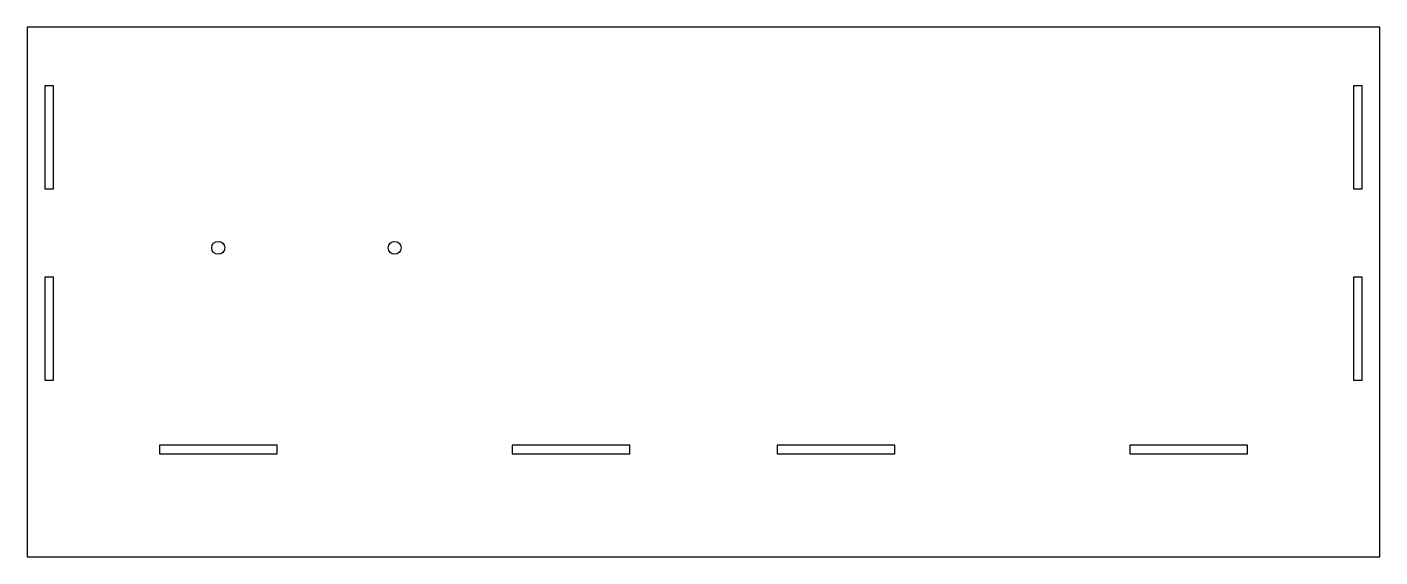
# Model space of a CAD drawing. Header units: metres. Extents: x 0 to 460, y 0 to 180.
import ezdxf

# ---------------------------------------------------------------- set-up
doc = ezdxf.new("R2010")
doc.units = ezdxf.units.M
doc.layers.add('CORTE', color=1, linetype='Continuous')

msp = doc.modelspace()

# ---------------------------------------------------------------- linework, layer by layer
at = {"layer": 'CORTE'}
for points in [[(0, 0), (460, 0), (460, 180), (0, 180)], [(6, 125), (9, 125), (9, 160), (6, 160)], [(451, 125), (454, 125), (454, 160), (451, 160)], [(6, 60), (9, 60), (9, 95), (6, 95)], [(451, 60), (454, 60), (454, 95), (451, 95)], [(45, 35), (85, 35), (85, 38), (45, 38)], [(165, 35), (205, 35), (205, 38), (165, 38)], [(255, 35), (295, 35), (295, 38), (255, 38)], [(375, 35), (415, 35), (415, 38), (375, 38)]]:
    msp.add_lwpolyline(points, close=True, dxfattribs=at)
for centre in [(65, 105), (125, 105)]:
    msp.add_circle(centre, 2.2, dxfattribs=at)

doc.saveas('drawing.dxf')
